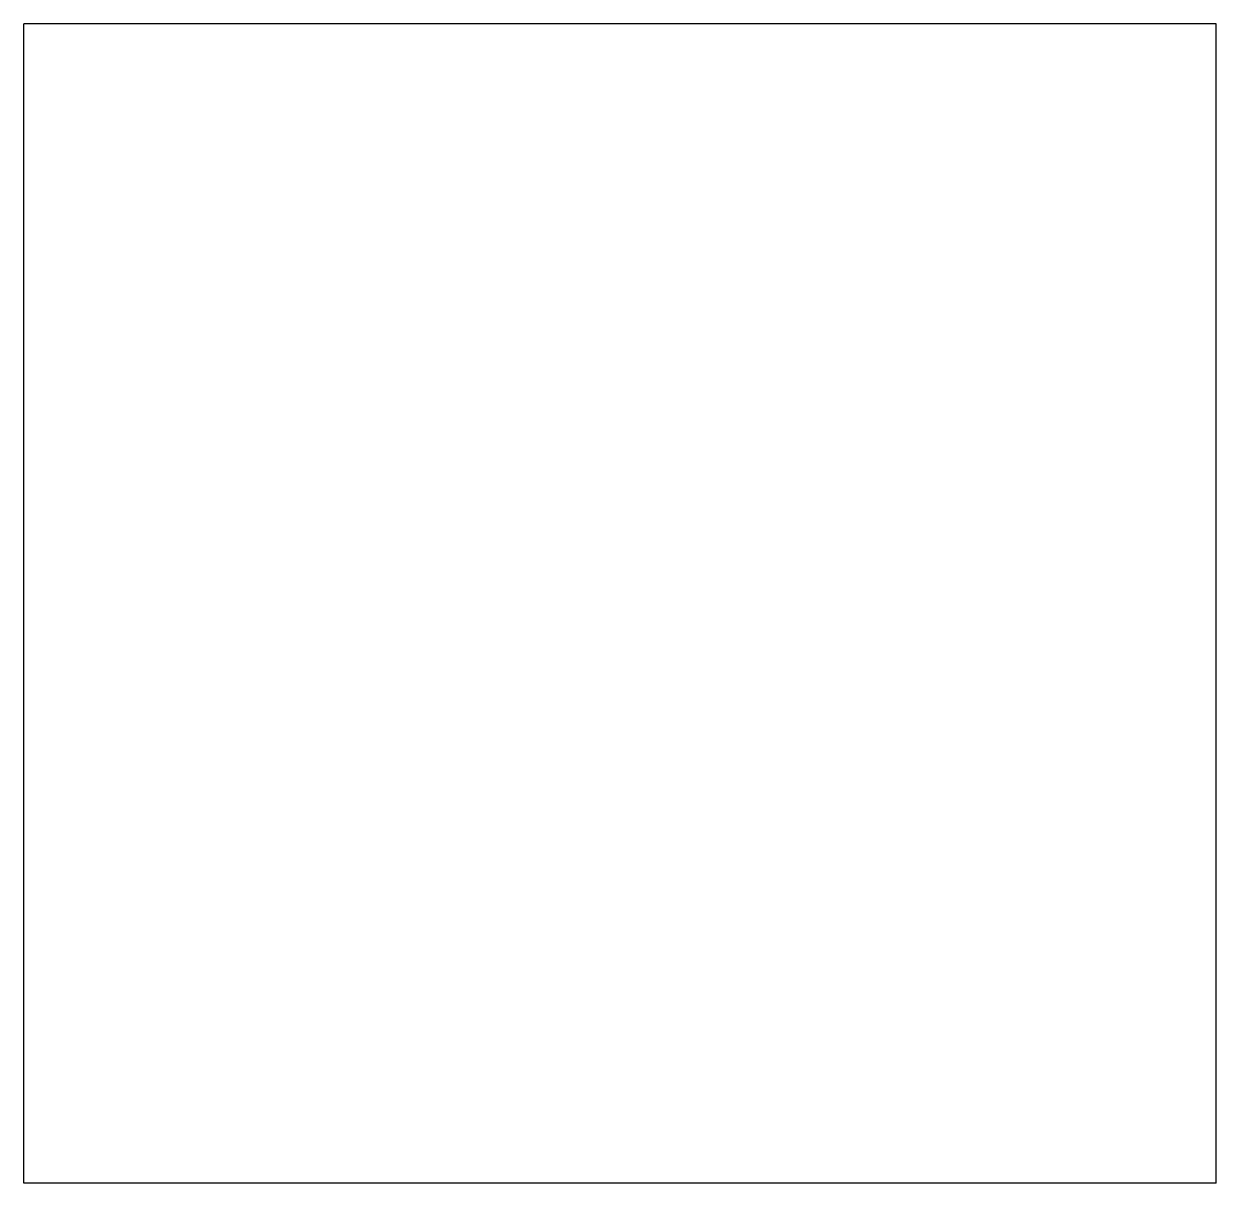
# Model space of a CAD drawing. Header units: millimetres. Extents: x 0 to 14.4, y 0 to 14.
import ezdxf

# ---------------------------------------------------------------- set-up
doc = ezdxf.new("R2010")
doc.units = ezdxf.units.MM

msp = doc.modelspace()

# ---------------------------------------------------------------- linework, layer by layer
at = {"layer": 'sheet_layer'}
for p, q in [((0, 0), (0, 14)), ((14.4, 14), (0, 14)), ((14.4, 0), (14.4, 14)), ((14.4, 0), (0, 0))]:
    msp.add_line(p, q, dxfattribs=at)

doc.saveas('drawing.dxf')
